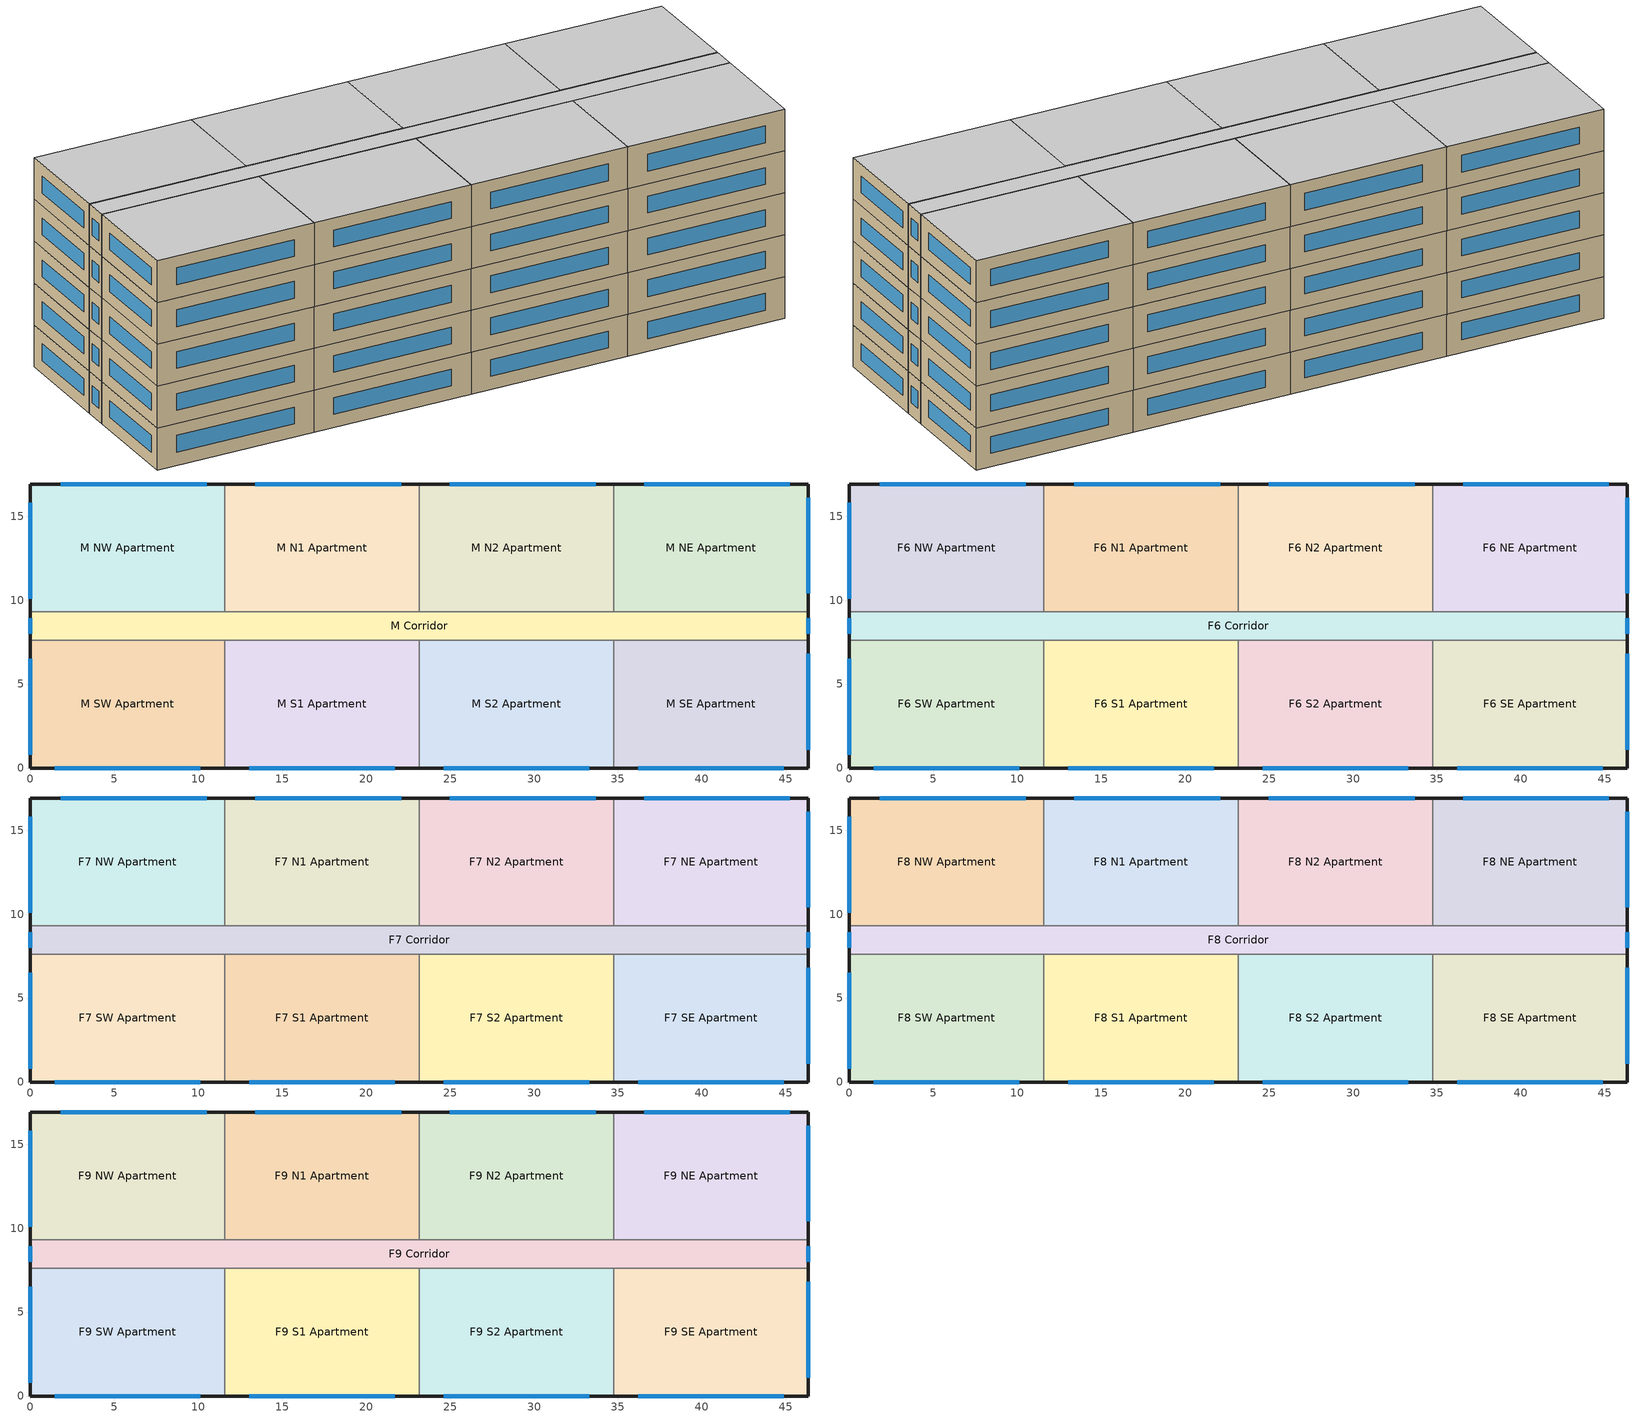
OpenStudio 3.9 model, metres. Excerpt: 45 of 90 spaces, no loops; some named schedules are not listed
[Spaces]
M S1 Apartment
 floor to F4 S1 Apartment: 23.16,7.62 23.16,0 11.58,0 11.58,7.62 z12.19
 wall outside: 11.58,0 23.16,0 z12.19:15.24
 wall to M Corridor: 23.16,7.62 11.58,7.62 z12.19:15.24
 wall to M S2 Apartment: 23.16,0 23.16,7.62 z12.19:15.24
 wall to M SW Apartment: 11.58,7.62 11.58,0 z12.19:15.24
 window: 13.03,0 21.72,0 z13.15:14.36
M Corridor
 floor to F4 Corridor: 46.33,9.3 46.33,7.62 0,7.62 0,9.3 z12.19
 wall outside: 46.33,7.62 46.33,9.3 / 0,9.3 0,7.62 z12.19:15.24
 wall to M SE Apartment: 34.75,7.62 46.33,7.62 z12.19:15.24
 wall to M NW Apartment: 11.58,9.3 0,9.3 z12.19:15.24
 wall to M SW Apartment: 0,7.62 11.58,7.62 z12.19:15.24
 wall to M N2 Apartment: 34.75,9.3 23.16,9.3 z12.19:15.24
 wall to M N1 Apartment: 23.16,9.3 11.58,9.3 z12.19:15.24
 wall to M NE Apartment: 46.33,9.3 34.75,9.3 z12.19:15.24
 wall to M S2 Apartment: 23.16,7.62 34.75,7.62 z12.19:15.24
 window: 46.33,8 46.33,8.91 / 0,8.91 0,8 z13.15:14.36
M NW Apartment
 floor to F4 NW Apartment: 11.58,16.92 11.58,9.3 0,9.3 0,16.92 z12.19
 wall outside: 11.58,16.92 0,16.92 0,9.3 z12.19:15.24
 wall to M N1 Apartment: 11.58,9.3 11.58,16.92 z12.19:15.24
 window: 0,15.8 0,10.08 / 10.5,16.92 1.81,16.92 z13.15:14.36
M N2 Apartment
 floor to F4 N2 Apartment: 34.75,16.92 34.75,9.3 23.16,9.3 23.16,16.92 z12.19
 wall outside: 34.75,16.92 23.16,16.92 z12.19:15.24
 wall to M NE Apartment: 34.75,9.3 34.75,16.92 z12.19:15.24
 wall to M N1 Apartment: 23.16,16.92 23.16,9.3 z12.19:15.24
 window: 33.66,16.92 24.98,16.92 z13.15:14.36
M SW Apartment
 floor to F4 SW Apartment: 11.58,7.62 11.58,0 0,0 0,7.62 z12.19
 wall outside: 0,7.62 0,0 11.58,0 z12.19:15.24
 window: 1.45,0 10.13,0 / 0,6.5 0,0.79 z13.15:14.36
M SE Apartment
 floor to F4 SE Apartment: 46.33,7.62 46.33,0 34.75,0 34.75,7.62 z12.19
 wall outside: 34.75,0 46.33,0 46.33,7.62 z12.19:15.24
 wall to M S2 Apartment: 34.75,7.62 34.75,0 z12.19:15.24
 window: 36.19,0 44.88,0 / 46.33,1.1 46.33,6.81 z13.15:14.36
M N1 Apartment
 floor to F4 N1 Apartment: 23.16,16.92 23.16,9.3 11.58,9.3 11.58,16.92 z12.19
 wall outside: 23.16,16.92 11.58,16.92 z12.19:15.24
 window: 22.08,16.92 13.4,16.92 z13.15:14.36
M NE Apartment
 floor to F4 NE Apartment: 46.33,16.92 46.33,9.3 34.75,9.3 34.75,16.92 z12.19
 wall outside: 46.33,9.3 46.33,16.92 34.75,16.92 z12.19:15.24
 window: 45.25,16.92 36.56,16.92 / 46.33,10.4 46.33,16.11 z13.15:14.36
M S2 Apartment
 floor to F4 S2 Apartment: 34.75,7.62 34.75,0 23.16,0 23.16,7.62 z12.19
 wall outside: 23.16,0 34.75,0 z12.19:15.24
 window: 24.61,0 33.3,0 z13.15:14.36
F6 S2 Apartment
 floor to M S2 Apartment: 34.75,7.62 34.75,0 23.16,0 23.16,7.62 z15.24
 wall outside: 23.16,0 34.75,0 z15.24:18.29
 wall to F6 Corridor: 34.75,7.62 23.16,7.62 z15.24:18.29
 wall to F6 S1 Apartment: 23.16,7.62 23.16,0 z15.24:18.29
 wall to F6 SE Apartment: 34.75,0 34.75,7.62 z15.24:18.29
 window: 24.61,0 33.3,0 z16.19:17.41
F6 NE Apartment
 floor to M NE Apartment: 46.33,16.92 46.33,9.3 34.75,9.3 34.75,16.92 z15.24
 wall outside: 46.33,9.3 46.33,16.92 34.75,16.92 z15.24:18.29
 wall to F6 N2 Apartment: 34.75,16.92 34.75,9.3 z15.24:18.29
 wall to F6 Corridor: 34.75,9.3 46.33,9.3 z15.24:18.29
 window: 46.33,10.4 46.33,16.11 / 45.25,16.92 36.56,16.92 z16.19:17.41
F6 S1 Apartment
 floor to M S1 Apartment: 23.16,7.62 23.16,0 11.58,0 11.58,7.62 z15.24
 wall outside: 11.58,0 23.16,0 z15.24:18.29
 wall to F6 SW Apartment: 11.58,7.62 11.58,0 z15.24:18.29
 wall to F6 Corridor: 23.16,7.62 11.58,7.62 z15.24:18.29
 window: 13.03,0 21.72,0 z16.19:17.41
F6 Corridor
 floor to M Corridor: 46.33,9.3 46.33,7.62 0,7.62 0,9.3 z15.24
 wall outside: 46.33,7.62 46.33,9.3 / 0,9.3 0,7.62 z15.24:18.29
 wall to F6 N1 Apartment: 23.16,9.3 11.58,9.3 z15.24:18.29
 wall to F6 SE Apartment: 34.75,7.62 46.33,7.62 z15.24:18.29
 wall to F6 SW Apartment: 0,7.62 11.58,7.62 z15.24:18.29
 wall to F6 N2 Apartment: 34.75,9.3 23.16,9.3 z15.24:18.29
 wall to F6 NW Apartment: 11.58,9.3 0,9.3 z15.24:18.29
 window: 46.33,8 46.33,8.91 / 0,8.91 0,8 z16.19:17.41
F6 SE Apartment
 floor to M SE Apartment: 46.33,7.62 46.33,0 34.75,0 34.75,7.62 z15.24
 wall outside: 34.75,0 46.33,0 46.33,7.62 z15.24:18.29
 window: 46.33,1.1 46.33,6.81 / 36.19,0 44.88,0 z16.19:17.41
F6 N1 Apartment
 floor to M N1 Apartment: 23.16,16.92 23.16,9.3 11.58,9.3 11.58,16.92 z15.24
 wall outside: 23.16,16.92 11.58,16.92 z15.24:18.29
 wall to F6 N2 Apartment: 23.16,9.3 23.16,16.92 z15.24:18.29
 wall to F6 NW Apartment: 11.58,16.92 11.58,9.3 z15.24:18.29
 window: 22.08,16.92 13.4,16.92 z16.19:17.41
F6 NW Apartment
 floor to M NW Apartment: 11.58,16.92 11.58,9.3 0,9.3 0,16.92 z15.24
 wall outside: 11.58,16.92 0,16.92 0,9.3 z15.24:18.29
 window: 0,15.8 0,10.08 / 10.5,16.92 1.81,16.92 z16.19:17.41
F6 N2 Apartment
 floor to M N2 Apartment: 34.75,16.92 34.75,9.3 23.16,9.3 23.16,16.92 z15.24
 wall outside: 34.75,16.92 23.16,16.92 z15.24:18.29
 window: 33.66,16.92 24.98,16.92 z16.19:17.41
F6 SW Apartment
 floor to M SW Apartment: 11.58,7.62 11.58,0 0,0 0,7.62 z15.24
 wall outside: 0,7.62 0,0 11.58,0 z15.24:18.29
 window: 1.45,0 10.13,0 / 0,6.5 0,0.79 z16.19:17.41
F7 SE Apartment
 floor to F6 SE Apartment: 46.33,7.62 46.33,0 34.75,0 34.75,7.62 z18.29
 wall outside: 34.75,0 46.33,0 46.33,7.62 z18.29:21.33
 wall to F7 S2 Apartment: 34.75,7.62 34.75,0 z18.29:21.33
 wall to F7 Corridor: 46.33,7.62 34.75,7.62 z18.29:21.33
 window: 46.33,1.1 46.33,6.81 / 36.19,0 44.88,0 z19.24:20.46
F7 N2 Apartment
 floor to F6 N2 Apartment: 34.75,16.92 34.75,9.3 23.16,9.3 23.16,16.92 z18.29
 wall outside: 34.75,16.92 23.16,16.92 z18.29:21.33
 wall to F7 Corridor: 23.16,9.3 34.75,9.3 z18.29:21.33
 wall to F7 NE Apartment: 34.75,9.3 34.75,16.92 z18.29:21.33
 wall to F7 N1 Apartment: 23.16,16.92 23.16,9.3 z18.29:21.33
 window: 33.66,16.92 24.98,16.92 z19.24:20.46
F7 NE Apartment
 floor to F6 NE Apartment: 46.33,16.92 46.33,9.3 34.75,9.3 34.75,16.92 z18.29
 wall outside: 46.33,9.3 46.33,16.92 34.75,16.92 z18.29:21.33
 wall to F7 Corridor: 34.75,9.3 46.33,9.3 z18.29:21.33
 window: 45.25,16.92 36.56,16.92 / 46.33,10.4 46.33,16.11 z19.24:20.46
F7 S2 Apartment
 floor to F6 S2 Apartment: 34.75,7.62 34.75,0 23.16,0 23.16,7.62 z18.29
 wall outside: 23.16,0 34.75,0 z18.29:21.33
 wall to F7 Corridor: 34.75,7.62 23.16,7.62 z18.29:21.33
 wall to F7 S1 Apartment: 23.16,7.62 23.16,0 z18.29:21.33
 window: 24.61,0 33.3,0 z19.24:20.46
F7 NW Apartment
 floor to F6 NW Apartment: 11.58,16.92 11.58,9.3 0,9.3 0,16.92 z18.29
 wall outside: 11.58,16.92 0,16.92 0,9.3 z18.29:21.33
 wall to F7 Corridor: 0,9.3 11.58,9.3 z18.29:21.33
 wall to F7 N1 Apartment: 11.58,9.3 11.58,16.92 z18.29:21.33
 window: 0,15.8 0,10.08 / 10.5,16.92 1.81,16.92 z19.24:20.46
F7 N1 Apartment
 floor to F6 N1 Apartment: 23.16,16.92 23.16,9.3 11.58,9.3 11.58,16.92 z18.29
 wall outside: 23.16,16.92 11.58,16.92 z18.29:21.33
 wall to F7 Corridor: 11.58,9.3 23.16,9.3 z18.29:21.33
 window: 22.08,16.92 13.4,16.92 z19.24:20.46
F7 S1 Apartment
 floor to F6 S1 Apartment: 23.16,7.62 23.16,0 11.58,0 11.58,7.62 z18.29
 wall outside: 11.58,0 23.16,0 z18.29:21.33
 wall to F7 Corridor: 23.16,7.62 11.58,7.62 z18.29:21.33
 wall to F7 SW Apartment: 11.58,7.62 11.58,0 z18.29:21.33
 window: 13.03,0 21.72,0 z19.24:20.46
F7 Corridor
 floor to F6 Corridor: 46.33,9.3 46.33,7.62 0,7.62 0,9.3 z18.29
 wall outside: 0,9.3 0,7.62 / 46.33,7.62 46.33,9.3 z18.29:21.33
 wall to F7 SW Apartment: 0,7.62 11.58,7.62 z18.29:21.33
 window: 0,8.91 0,8 / 46.33,8 46.33,8.91 z19.24:20.46
F7 SW Apartment
 floor to F6 SW Apartment: 11.58,7.62 11.58,0 0,0 0,7.62 z18.29
 wall outside: 0,7.62 0,0 11.58,0 z18.29:21.33
 window: 1.45,0 10.13,0 / 0,6.5 0,0.79 z19.24:20.46
F8 SW Apartment
 floor to F7 SW Apartment: 11.58,7.62 11.58,0 0,0 0,7.62 z21.33
 wall outside: 0,7.62 0,0 11.58,0 z21.33:24.38
 wall to F8 Corridor: 11.58,7.62 0,7.62 z21.33:24.38
 wall to F8 S1 Apartment: 11.58,0 11.58,7.62 z21.33:24.38
 window: 1.45,0 10.13,0 / 0,6.5 0,0.79 z22.29:23.51
F8 N1 Apartment
 floor to F7 N1 Apartment: 23.16,16.92 23.16,9.3 11.58,9.3 11.58,16.92 z21.33
 wall outside: 23.16,16.92 11.58,16.92 z21.33:24.38
 wall to F8 NW Apartment: 11.58,16.92 11.58,9.3 z21.33:24.38
 wall to F8 Corridor: 11.58,9.3 23.16,9.3 z21.33:24.38
 wall to F8 N2 Apartment: 23.16,9.3 23.16,16.92 z21.33:24.38
 window: 22.08,16.92 13.4,16.92 z22.29:23.51
F8 N2 Apartment
 floor to F7 N2 Apartment: 34.75,16.92 34.75,9.3 23.16,9.3 23.16,16.92 z21.33
 wall outside: 34.75,16.92 23.16,16.92 z21.33:24.38
 wall to F8 Corridor: 23.16,9.3 34.75,9.3 z21.33:24.38
 wall to F8 NE Apartment: 34.75,9.3 34.75,16.92 z21.33:24.38
 window: 33.66,16.92 24.98,16.92 z22.29:23.51
F8 Corridor
 floor to F7 Corridor: 46.33,9.3 46.33,7.62 0,7.62 0,9.3 z21.33
 wall outside: 46.33,7.62 46.33,9.3 / 0,9.3 0,7.62 z21.33:24.38
 wall to F8 S1 Apartment: 11.58,7.62 23.16,7.62 z21.33:24.38
 wall to F8 SE Apartment: 34.75,7.62 46.33,7.62 z21.33:24.38
 wall to F8 NE Apartment: 46.33,9.3 34.75,9.3 z21.33:24.38
 wall to F8 NW Apartment: 11.58,9.3 0,9.3 z21.33:24.38
 wall to F8 S2 Apartment: 23.16,7.62 34.75,7.62 z21.33:24.38
 window: 46.33,8 46.33,8.91 / 0,8.91 0,8 z22.29:23.51
F8 S1 Apartment
 floor to F7 S1 Apartment: 23.16,7.62 23.16,0 11.58,0 11.58,7.62 z21.33
 wall outside: 11.58,0 23.16,0 z21.33:24.38
 wall to F8 S2 Apartment: 23.16,0 23.16,7.62 z21.33:24.38
 window: 13.03,0 21.72,0 z22.29:23.51
F8 S2 Apartment
 floor to F7 S2 Apartment: 34.75,7.62 34.75,0 23.16,0 23.16,7.62 z21.33
 wall outside: 23.16,0 34.75,0 z21.33:24.38
 wall to F8 SE Apartment: 34.75,0 34.75,7.62 z21.33:24.38
 window: 24.61,0 33.3,0 z22.29:23.51
F8 SE Apartment
 floor to F7 SE Apartment: 46.33,7.62 46.33,0 34.75,0 34.75,7.62 z21.33
 wall outside: 34.75,0 46.33,0 46.33,7.62 z21.33:24.38
 window: 46.33,1.1 46.33,6.81 / 36.19,0 44.88,0 z22.29:23.51
F8 NW Apartment
 floor to F7 NW Apartment: 11.58,16.92 11.58,9.3 0,9.3 0,16.92 z21.33
 wall outside: 11.58,16.92 0,16.92 0,9.3 z21.33:24.38
 window: 0,15.8 0,10.08 / 10.5,16.92 1.81,16.92 z22.29:23.51
F8 NE Apartment
 floor to F7 NE Apartment: 46.33,16.92 46.33,9.3 34.75,9.3 34.75,16.92 z21.33
 wall outside: 46.33,9.3 46.33,16.92 34.75,16.92 z21.33:24.38
 window: 45.25,16.92 36.56,16.92 / 46.33,10.4 46.33,16.11 z22.29:23.51
F9 SE Apartment
 floor to F8 SE Apartment: 46.33,7.62 46.33,0 34.75,0 34.75,7.62 z24.38
 wall outside: 34.75,0 46.33,0 46.33,7.62 z24.38:27.43
 wall to F9 S2 Apartment: 34.75,7.62 34.75,0 z24.38:27.43
 wall to F9 Corridor: 46.33,7.62 34.75,7.62 z24.38:27.43
 window: 36.19,0 44.88,0 / 46.33,1.1 46.33,6.81 z25.34:26.56
 ceiling to T SE Apartment: 46.33,0 46.33,7.62 34.75,7.62 34.75,0 z27.43
F9 N2 Apartment
 floor to F8 N2 Apartment: 34.75,16.92 34.75,9.3 23.16,9.3 23.16,16.92 z24.38
 wall outside: 34.75,16.92 23.16,16.92 z24.38:27.43
 wall to F9 NE Apartment: 34.75,9.3 34.75,16.92 z24.38:27.43
 wall to F9 Corridor: 23.16,9.3 34.75,9.3 z24.38:27.43
 wall to F9 N1 Apartment: 23.16,16.92 23.16,9.3 z24.38:27.43
 window: 33.66,16.92 24.98,16.92 z25.34:26.56
 ceiling to T N2 Apartment: 34.75,9.3 34.75,16.92 23.16,16.92 23.16,9.3 z27.43
F9 SW Apartment
 floor to F8 SW Apartment: 11.58,7.62 11.58,0 0,0 0,7.62 z24.38
 wall outside: 0,7.62 0,0 11.58,0 z24.38:27.43
 wall to F9 Corridor: 11.58,7.62 0,7.62 z24.38:27.43
 wall to F9 S1 Apartment: 11.58,0 11.58,7.62 z24.38:27.43
 window: 1.45,0 10.13,0 / 0,6.5 0,0.79 z25.34:26.56
 ceiling to T SW Apartment: 11.58,0 11.58,7.62 0,7.62 0,0 z27.43
F9 Corridor
 floor to F8 Corridor: 46.33,9.3 46.33,7.62 0,7.62 0,9.3 z24.38
 wall outside: 0,9.3 0,7.62 / 46.33,7.62 46.33,9.3 z24.38:27.43
 wall to F9 NE Apartment: 46.33,9.3 34.75,9.3 z24.38:27.43
 wall to F9 NW Apartment: 11.58,9.3 0,9.3 z24.38:27.43
 wall to F9 S1 Apartment: 11.58,7.62 23.16,7.62 z24.38:27.43
 wall to F9 N1 Apartment: 23.16,9.3 11.58,9.3 z24.38:27.43
 wall to F9 S2 Apartment: 23.16,7.62 34.75,7.62 z24.38:27.43
 window: 0,8.91 0,8 / 46.33,8 46.33,8.91 z25.34:26.56
 ceiling to T Corridor: 46.33,7.62 46.33,9.3 0,9.3 0,7.62 z27.43
F9 NE Apartment
 floor to F8 NE Apartment: 46.33,16.92 46.33,9.3 34.75,9.3 34.75,16.92 z24.38
 wall outside: 46.33,9.3 46.33,16.92 34.75,16.92 z24.38:27.43
 window: 46.33,10.4 46.33,16.11 / 45.25,16.92 36.56,16.92 z25.34:26.56
 ceiling to T NE Apartment: 46.33,9.3 46.33,16.92 34.75,16.92 34.75,9.3 z27.43
F9 S1 Apartment
 floor to F8 S1 Apartment: 23.16,7.62 23.16,0 11.58,0 11.58,7.62 z24.38
 wall outside: 11.58,0 23.16,0 z24.38:27.43
 wall to F9 S2 Apartment: 23.16,0 23.16,7.62 z24.38:27.43
 window: 13.03,0 21.72,0 z25.34:26.56
 ceiling to T S1 Apartment: 23.16,0 23.16,7.62 11.58,7.62 11.58,0 z27.43
F9 S2 Apartment
 floor to F8 S2 Apartment: 34.75,7.62 34.75,0 23.16,0 23.16,7.62 z24.38
 wall outside: 23.16,0 34.75,0 z24.38:27.43
 window: 24.61,0 33.3,0 z25.34:26.56
 ceiling to T S2 Apartment: 34.75,0 34.75,7.62 23.16,7.62 23.16,0 z27.43
F9 NW Apartment
 floor to F8 NW Apartment: 11.58,16.92 11.58,9.3 0,9.3 0,16.92 z24.38
 wall outside: 11.58,16.92 0,16.92 0,9.3 z24.38:27.43
 wall to F9 N1 Apartment: 11.58,9.3 11.58,16.92 z24.38:27.43
 window: 0,15.8 0,10.08 / 10.5,16.92 1.81,16.92 z25.34:26.56
 ceiling to T NW Apartment: 11.58,9.3 11.58,16.92 0,16.92 0,9.3 z27.43
F9 N1 Apartment
 floor to F8 N1 Apartment: 23.16,16.92 23.16,9.3 11.58,9.3 11.58,16.92 z24.38
 wall outside: 23.16,16.92 11.58,16.92 z24.38:27.43
 window: 22.08,16.92 13.4,16.92 z25.34:26.56
 ceiling to T N1 Apartment: 23.16,9.3 23.16,16.92 11.58,16.92 11.58,9.3 z27.43
[Site]
New York-John F Kennedy Intl AP_NY_USA: Latitude {deg}=40.65; Longitude {deg}=-73.8; Time Zone {hr}=-5; Elevation {m}=5; Terrain=City
[Building]
-HighriseApartment-ASHRAE 169-2013-4A created: 2025-05-22 17:01:10 +0000: North Axis {deg}=0; Default Construction Set=90.1-2016 - HighApt - ASHRAE 169-2013-4A; Standards Number of Stories=10; Standards Number of Above Ground Stories=10; Standards Building Type=HighriseApartment
[SizingPeriod:DesignDay] Barometric Pressure {Pa}=101241; Rain Indicator=No; Snow Indicator=No; Day of Month=21; Daylight Saving Time Indicator=No; Humidity Condition Type=Wetbulb; Dry-Bulb Temperature Range Modifier Type=DefaultMultipliers
Name | Maximum Dry-Bulb Temperature {C} | Daily Dry-Bulb Temperature Range {deltaC} | Wind Speed {m/s} | Wind Direction {deg} | Month | Day Type | Wetbulb or DewPoint at Maximum Dry-Bulb {C} | Solar Model Indicator | ASHRAE Clear Sky Optical Depth for Beam Irradiance | ASHRAE Clear Sky Optical Depth for Diffuse Irradiance | Sky Clearness
New.York-John.F.Kennedy.Intl.AP_NY_USA Ann Clg .4% Condns DB=>MWB | 32.1 | 7.4 | 5.6 | 230 | 7 | SummerDesignDay | 23.1 | ASHRAETau | 0.541 | 1.8
New.York-John.F.Kennedy.Intl.AP_NY_USA Ann Clg .4% Condns WB=>MDB | 29.1 | 7.4 | 5.6 | 230 | 7 | SummerDesignDay | 25 | ASHRAETau | 0.541 | 1.8
New.York-John.F.Kennedy.Intl.AP_NY_USA Ann Htg 99.6% Condns DB | -10.7 | 0 | 7.5 | 320 | 1 | WinterDesignDay | -10.7 | ASHRAEClearSky |  |  | 0
[ClimateZones]
Climate Zone Institution Name 1=ASHRAE; Climate Zone Document Name 1=ANSI/ASHRAE Standard 169; Climate Zone Document Year 1=2006; Climate Zone Value 1=4A
[Site:WaterMainsTemperature]
Calculation Method=Correlation; Annual Average Outdoor Air Temperature {C}=12.4667; Maximum Difference In Monthly Average Outdoor Air Temperatures {deltaC}=25.2
[Site:GroundTemperature:Shallow]
6, 2.1, 1.1, 2, 7.2, 13.1, 18.7, 22.7, 23.9, 22, 17.5, 11.7
[Site:GroundTemperature:Deep]
11.8, 9, 7.2, 6.7, 7.7, 10.1, 13, 15.9, 17.8, 18.2, 17.1, 14.8
[Site:GroundTemperature:FCfactorMethod]
January Ground Temperature {C}=14; February Ground Temperature {C}=7.3; March Ground Temperature {C}=3.3; April Ground Temperature {C}=1.2; May Ground Temperature {C}=-0.2; June Ground Temperature {C}=5.6; July Ground Temperature {C}=10.9; August Ground Temperature {C}=16.1; September Ground Temperature {C}=21.7; October Ground Temperature {C}=25; November Ground Temperature {C}=24.8; December Ground Temperature {C}=19.9
[Material:NoMass] Thermal Absorptance=0.9; Solar Absorptance=0.7
Name | Roughness | Thermal Resistance {m2-K/W} | Visible Absorptance
CP02 CARPET PAD | VeryRough | 0.21648 | 0.8
Typical Insulation R-17.04 | Smooth | 3.00072 | 0.7
Typical Carpet Pad | Smooth | 0.21648 | 0.8
Typical Insulation R-13.45 | Smooth | 2.368 | 0.7
Typical Insulation R-30.13 | Smooth | 5.30668 | 0.7
Typical Insulation R-1.85 | Smooth | 0.326262 | 0.7
Typical Insulation R-2.38 | Smooth | 0.418404 | 0.7
[Material]
Name | Roughness | Thickness {m} | Conductivity {W/m-K} | Density {kg/m3} | Specific Heat {J/kg-K} | Thermal Absorptance | Solar Absorptance | Visible Absorptance
100mm Normalweight concrete floor | MediumSmooth | 0.1016 | 2.31 | 2322 | 832
G01 13mm gypsum board | Smooth | 0.0127 | 0.16 | 800 | 1090 | 0.9 | 0.7 | 0.5
4 in. Normalweight Concrete Floor | MediumRough | 0.1016 | 2.31 | 2322 | 832 | 0.9 | 0.7 | 0.7
25mm Stucco | Smooth | 0.0254 | 0.72 | 1856 | 840 | 0.9 | 0.7 | 0.7
5/8 in. Gypsum Board | MediumSmooth | 0.0159 | 0.16 | 800 | 1090 | 0.9 | 0.7 | 0.7
Roof Membrane | VeryRough | 0.0095 | 0.16 | 1121.29 | 1460 | 0.9 | 0.7 | 0.7
Metal Roof Surface; F08 Metal surface | Smooth | 0.0008 | 45.28 | 7824 | 500 | 0.9 | 0.7 | 0.7
6 in. Normalweight Concrete Floor | MediumRough | 0.1524 | 2.31 | 2322 | 832 | 0.9 | 0.7 | 0.7
8 in. Concrete Block Basement Wall | MediumRough | 0.2032 | 1.326 | 1842 | 912 | 0.9 | 0.7 | 0.7
G05 25mm wood | MediumSmooth | 0.0254 | 0.15 | 608 | 1630 | 0.9 | 0.5 | 0.5
Std Wood 6inch | MediumSmooth | 0.15 | 0.12 | 540 | 1210 | 0.9 | 0.7 | 0.7
[DefaultConstructionSet]
90.1-2016 - HighApt - ASHRAE 169-2013-4A: Default Exterior Surface Constructions=Default Surface Constructions 1; Default Interior Surface Constructions=Default Surface Constructions 2; Default Ground Contact Surface Constructions=Default Surface Constructions 3; Default Exterior SubSurface Constructions=Default Sub Surface Constructions 1; Default Interior SubSurface Constructions=Default Sub Surface Constructions 2; Interior Partition Construction=Typical Interior Partition
[DefaultSurfaceConstructions]
Name | Floor Construction | Wall Construction | Roof Ceiling Construction
Default Surface Constructions 1 | Typical Insulated Exterior Mass Floor R-19.61 | Typical Insulated Steel Framed Exterior Wall R-15.63 | Typical IEAD Roof R-31.25
Default Surface Constructions 2 | Typical Interior Floor | Typical Interior Wall | Typical Interior Ceiling
Default Surface Constructions 3 | Typical Insulated Carpeted 6in Slab Floor | Typical Insulated Basement Mass Wall
[Construction]
Typical Insulated Exterior Mass Floor R-19.61: Typical Insulation R-17.04, 4 in. Normalweight Concrete Floor, Typical Carpet Pad
Typical Insulated Steel Framed Exterior Wall R-15.63: 25mm Stucco, 5/8 in. Gypsum Board, Typical Insulation R-13.45, 5/8 in. Gypsum Board
Typical IEAD Roof R-31.25: Roof Membrane, Typical Insulation R-30.13, Metal Roof Surface
Typical Interior Floor: 100mm Normalweight concrete floor, CP02 CARPET PAD
Typical Interior Wall: G01 13mm gypsum board, G01 13mm gypsum board
Typical Interior Ceiling: CP02 CARPET PAD, 100mm Normalweight concrete floor
Typical Insulated Carpeted 6in Slab Floor: 6 in. Normalweight Concrete Floor, Typical Carpet Pad
Typical Insulated Basement Mass Wall: 8 in. Concrete Block Basement Wall
U 0.38 SHGC 0.36 Simple Glazing: U 0.38 SHGC 0.36 Simple Glazing
U 0.46 SHGC 0.36 Simple Glazing: U 0.46 SHGC 0.36 Simple Glazing
Typical Insulated Metal Door R-2.7: F08 Metal surface, Typical Insulation R-1.85
U 0.68 SHGC 0.36 Simple Glazing: U 0.68 SHGC 0.36 Simple Glazing
Typical Overhead Door R-3.23: Typical Insulation R-2.38
U 0.5 SHGC 0.4 Simple Glazing: U 0.5 SHGC 0.4 Simple Glazing
Typical Interior Window: Clear 3mm
Typical Interior Door; Typical Interior Partition: G05 25mm wood
InteriorFurnishings: Std Wood 6inch
[DefaultSubSurfaceConstructions]
Name | Fixed Window Construction | Operable Window Construction | Door Construction | Glass Door Construction | Overhead Door Construction | Skylight Construction | Tubular Daylight Dome Construction | Tubular Daylight Diffuser Construction
Default Sub Surface Constructions 1 | U 0.38 SHGC 0.36 Simple Glazing | U 0.46 SHGC 0.36 Simple Glazing | Typical Insulated Metal Door R-2.7 | U 0.68 SHGC 0.36 Simple Glazing | Typical Overhead Door R-3.23 | U 0.5 SHGC 0.4 Simple Glazing | Typical Interior Window | Typical Interior Window
Default Sub Surface Constructions 2 | Typical Interior Window | Typical Interior Window | Typical Interior Door
[WindowMaterial:SimpleGlazingSystem] Visible Transmittance=0.81
Name | U-Factor {W/m2-K} | Solar Heat Gain Coefficient
U 0.38 SHGC 0.36 Simple Glazing | 2.15774 | 0.36
U 0.46 SHGC 0.36 Simple Glazing | 2.612 | 0.36
U 0.68 SHGC 0.36 Simple Glazing | 3.86122 | 0.36
U 0.5 SHGC 0.4 Simple Glazing | 2.83913 | 0.4
[WindowMaterial:Glazing]
Clear 3mm: Optical Data Type=SpectralAverage; Thickness {m}=0.003; Solar Transmittance at Normal Incidence=0.837; Front Side Solar Reflectance at Normal Incidence=0.075; Back Side Solar Reflectance at Normal Incidence=0.075; Visible Transmittance at Normal Incidence=0.898; Front Side Visible Reflectance at Normal Incidence=0.081; Back Side Visible Reflectance at Normal Incidence=0.081; Infrared Transmittance at Normal Incidence=0; Front Side Infrared Hemispherical Emissivity=0.84; Back Side Infrared Hemispherical Emissivity=0.84; Conductivity {W/m-K}=0.9; Dirt Correction Factor for Solar and Visible Transmittance=1; Solar Diffusing=No
[Space] Part of Total Floor Area=Yes
Name | Space Type | Building Story | Thermal Zone
F8 SE Apartment | HighriseApartment Apartment | Building Story 8 | F8 SE Apartment ZN
F8 SW Apartment | HighriseApartment Apartment | Building Story 8 | F8 SW Apartment ZN
F6 NE Apartment | HighriseApartment Apartment | Building Story 6 | F6 NE Apartment ZN
F9 SE Apartment | HighriseApartment Apartment | Building Story 9 | F9 SE Apartment ZN
F6 S1 Apartment | HighriseApartment Apartment | Building Story 6 | F6 S1 Apartment ZN
F7 S1 Apartment | HighriseApartment Apartment | Building Story 7 | F7 S1 Apartment ZN
F7 SE Apartment | HighriseApartment Apartment | Building Story 7 | F7 SE Apartment ZN
F6 SE Apartment | HighriseApartment Apartment | Building Story 6 | F6 SE Apartment ZN
F7 NW Apartment | HighriseApartment Apartment | Building Story 7 | F7 NW Apartment ZN
F7 N2 Apartment | HighriseApartment Apartment | Building Story 7 | F7 N2 Apartment ZN
M NE Apartment | HighriseApartment Apartment | Building Story 5 | M NE Apartment ZN
F7 SW Apartment | HighriseApartment Apartment | Building Story 7 | F7 SW Apartment ZN
F8 N1 Apartment | HighriseApartment Apartment | Building Story 8 | F8 N1 Apartment ZN
F7 NE Apartment | HighriseApartment Apartment | Building Story 7 | F7 NE Apartment ZN
F8 N2 Apartment | HighriseApartment Apartment | Building Story 8 | F8 N2 Apartment ZN
F9 S1 Apartment | HighriseApartment Apartment | Building Story 9 | F9 S1 Apartment ZN
M S1 Apartment | HighriseApartment Apartment | Building Story 5 | M S1 Apartment ZN
M Corridor | HighriseApartment Corridor | Building Story 5 | M Corridor ZN
F6 S2 Apartment | HighriseApartment Apartment | Building Story 6 | F6 S2 Apartment ZN
F9 NW Apartment | HighriseApartment Apartment | Building Story 9 | F9 NW Apartment ZN
M SW Apartment | HighriseApartment Apartment | Building Story 5 | M SW Apartment ZN
F6 Corridor | HighriseApartment Corridor | Building Story 6 | F6 Corridor ZN
F7 S2 Apartment | HighriseApartment Apartment | Building Story 7 | F7 S2 Apartment ZN
M NW Apartment | HighriseApartment Apartment | Building Story 5 | M NW Apartment ZN
M N2 Apartment | HighriseApartment Apartment | Building Story 5 | M N2 Apartment ZN
F9 NE Apartment | HighriseApartment Apartment | Building Story 9 | F9 NE Apartment ZN
F8 NE Apartment | HighriseApartment Apartment | Building Story 8 | F8 NE Apartment ZN
F9 N2 Apartment | HighriseApartment Apartment | Building Story 9 | F9 N2 Apartment ZN
F9 S2 Apartment | HighriseApartment Apartment | Building Story 9 | F9 S2 Apartment ZN
F8 Corridor | HighriseApartment Corridor | Building Story 8 | F8 Corridor ZN
F8 S1 Apartment | HighriseApartment Apartment | Building Story 8 | F8 S1 Apartment ZN
F7 N1 Apartment | HighriseApartment Apartment | Building Story 7 | F7 N1 Apartment ZN
F8 NW Apartment | HighriseApartment Apartment | Building Story 8 | F8 NW Apartment ZN
M N1 Apartment | HighriseApartment Apartment | Building Story 5 | M N1 Apartment ZN
F9 N1 Apartment | HighriseApartment Apartment | Building Story 9 | F9 N1 Apartment ZN
F6 N1 Apartment | HighriseApartment Apartment | Building Story 6 | F6 N1 Apartment ZN
F8 S2 Apartment | HighriseApartment Apartment | Building Story 8 | F8 S2 Apartment ZN
F6 N2 Apartment | HighriseApartment Apartment | Building Story 6 | F6 N2 Apartment ZN
M SE Apartment | HighriseApartment Apartment | Building Story 5 | M SE Apartment ZN
F9 SW Apartment | HighriseApartment Apartment | Building Story 9 | F9 SW Apartment ZN
F9 Corridor | HighriseApartment Corridor | Building Story 9 | F9 Corridor ZN
F6 NW Apartment | HighriseApartment Apartment | Building Story 6 | F6 NW Apartment ZN
F7 Corridor | HighriseApartment Corridor | Building Story 7 | F7 Corridor ZN
F6 SW Apartment | HighriseApartment Apartment | Building Story 6 | F6 SW Apartment ZN
M S2 Apartment | HighriseApartment Apartment | Building Story 5 | M S2 Apartment ZN
[BuildingStory]
Name | Nominal Z Coordinate {m}
Building Story 5 | 12.1914
Building Story 6 | 15.2393
Building Story 7 | 18.2871
Building Story 8 | 21.3349
Building Story 9 | 24.3828
[SpaceType] Standards Building Type=HighriseApartment
Name | Default Schedule Set | Design Specification Outdoor Air Object | Standards Space Type
HighriseApartment Corridor | HighriseApartment Corridor Schedule Set | HighriseApartment Corridor Ventilation | Corridor
HighriseApartment Apartment | HighriseApartment Apartment Schedule Set | HighriseApartment Apartment Ventilation | Apartment
[People:Definition]
HighriseApartment Apartment People Definition: Number of People Calculation Method=People/Area; People per Space Floor Area {person/m2}=0.0283091; Fraction Radiant=0.3
[People]
HighriseApartment Apartment People: People Definition=HighriseApartment Apartment People Definition; Space or SpaceType=HighriseApartment Apartment; Work Efficiency Schedule=Work Efficiency Schedule; Clothing Insulation Schedule=Clothing Schedule; Air Velocity Schedule=Air Velocity Schedule; Multiplier=1
[Lights:Definition] Design Level Calculation Method=Watts/Area; Fraction Radiant=0.6; Fraction Visible=0.2; Return Air Fraction=0
Name | Watts per Space Floor Area {W/m2}
HighriseApartment Apartment Lights Definition | 6.45835
HighriseApartment Apartment Additional Lights Definition | 2.90626
HighriseApartment Corridor Lights Definition | 7.10418
[Lights] Fraction Replaceable=1
Name | Lights Definition | Space or SpaceType
HighriseApartment Apartment Lights | HighriseApartment Apartment Lights Definition | HighriseApartment Apartment
HighriseApartment Apartment Additional Lights | HighriseApartment Apartment Additional Lights Definition | HighriseApartment Apartment
HighriseApartment Corridor Lights | HighriseApartment Corridor Lights Definition | HighriseApartment Corridor
[ElectricEquipment:Definition]
HighriseApartment Apartment Elec Equip Definition: Design Level Calculation Method=Watts/Area; Watts per Space Floor Area {W/m2}=6.67; Fraction Latent=0; Fraction Radiant=0.5; Fraction Lost=0
[ElectricEquipment]
HighriseApartment Apartment Elec Equip: Electric Equipment Definition=HighriseApartment Apartment Elec Equip Definition; Space or SpaceType=HighriseApartment Apartment
[DesignSpecification:OutdoorAir]
Name | Outdoor Air Method | Outdoor Air Flow Air Changes per Hour {1/hr} | Outdoor Air Flow per Person {m3/s-person} | Outdoor Air Flow per Floor Area {m3/s-m2}
HighriseApartment Apartment Ventilation | Sum | 0.35
HighriseApartment Corridor Ventilation |  | 0 | 0 | 0
[DefaultScheduleSet]
Name | Number of People Schedule | People Activity Level Schedule | Lighting Schedule | Electric Equipment Schedule
HighriseApartment Apartment Schedule Set | ApartmentHighRise OCC_APT_SCH | ApartmentMidRise Activity Schedule | ApartmentHighRise LTG_APT_SCH | ApartmentHighRise EQP_APT_SCH
HighriseApartment Corridor Schedule Set | ApartmentMidRise All Off |  | ApartmentHighRise LTG_COR_SCH_2013 | ApartmentMidRise BLDG_ELEVATORS
[ThermostatSetpoint:DualSetpoint]
Name | Heating Setpoint Temperature Schedule | Cooling Setpoint Temperature Schedule
HighriseApartment Corridor Thermostat 4; HighriseApartment Corridor Thermostat 5; HighriseApartment Corridor Thermostat 6; HighriseApartment Corridor Thermostat 7; HighriseApartment Corridor Thermostat 9
HighriseApartment Apartment Thermostat 25; HighriseApartment Apartment Thermostat 26; HighriseApartment Apartment Thermostat 27; HighriseApartment Apartment Thermostat 28; HighriseApartment Apartment Thermostat 29; HighriseApartment Apartment Thermostat 30; HighriseApartment Apartment Thermostat 31; HighriseApartment Apartment Thermostat 32; HighriseApartment Apartment Thermostat 33; HighriseApartment Apartment Thermostat 34; HighriseApartment Apartment Thermostat 35; HighriseApartment Apartment Thermostat 36; HighriseApartment Apartment Thermostat 37; HighriseApartment Apartment Thermostat 38; HighriseApartment Apartment Thermostat 39; HighriseApartment Apartment Thermostat 40; HighriseApartment Apartment Thermostat 41; HighriseApartment Apartment Thermostat 42; HighriseApartment Apartment Thermostat 43; HighriseApartment Apartment Thermostat 44; HighriseApartment Apartment Thermostat 45; HighriseApartment Apartment Thermostat 46; HighriseApartment Apartment Thermostat 47; HighriseApartment Apartment Thermostat 48; HighriseApartment Apartment Thermostat 49; HighriseApartment Apartment Thermostat 50; HighriseApartment Apartment Thermostat 51; HighriseApartment Apartment Thermostat 52; HighriseApartment Apartment Thermostat 53; HighriseApartment Apartment Thermostat 54; HighriseApartment Apartment Thermostat 55; HighriseApartment Apartment Thermostat 56; HighriseApartment Apartment Thermostat 64; HighriseApartment Apartment Thermostat 65; HighriseApartment Apartment Thermostat 66; HighriseApartment Apartment Thermostat 67; HighriseApartment Apartment Thermostat 68; HighriseApartment Apartment Thermostat 69; HighriseApartment Apartment Thermostat 70; HighriseApartment Apartment Thermostat 71 | ApartmentHighRise HTGSETP_APT_SCH | ApartmentHighRise CLGSETP_APT_SCH
[SpaceInfiltration:DesignFlowRate] Design Flow Rate Calculation Method=Flow/ExteriorArea; Flow per Exterior Surface Area {m3/s-m2}=0.000570329; Constant Term Coefficient=0.105806; Temperature Term Coefficient=0.014454; Velocity Term Coefficient=0; Velocity Squared Term Coefficient=0.0214411
Name | Space or SpaceType | Schedule
M S2 Apartment HVAC On Infiltration | M S2 Apartment | Infiltration HVAC On Schedule
M S2 Apartment HVAC Off Infiltration | M S2 Apartment | Infiltration HVAC Off Schedule
F6 NW Apartment HVAC On Infiltration | F6 NW Apartment | Infiltration HVAC On Schedule
F6 NW Apartment HVAC Off Infiltration | F6 NW Apartment | Infiltration HVAC Off Schedule
M SE Apartment HVAC On Infiltration | M SE Apartment | Infiltration HVAC On Schedule
M SE Apartment HVAC Off Infiltration | M SE Apartment | Infiltration HVAC Off Schedule
F8 S2 Apartment HVAC On Infiltration | F8 S2 Apartment | Infiltration HVAC On Schedule
F8 S2 Apartment HVAC Off Infiltration | F8 S2 Apartment | Infiltration HVAC Off Schedule
F9 N1 Apartment HVAC On Infiltration | F9 N1 Apartment | Infiltration HVAC On Schedule
F9 N1 Apartment HVAC Off Infiltration | F9 N1 Apartment | Infiltration HVAC Off Schedule
F8 NW Apartment HVAC On Infiltration | F8 NW Apartment | Infiltration HVAC On Schedule
F8 NW Apartment HVAC Off Infiltration | F8 NW Apartment | Infiltration HVAC Off Schedule
F8 S1 Apartment HVAC On Infiltration | F8 S1 Apartment | Infiltration HVAC On Schedule
F8 S1 Apartment HVAC Off Infiltration | F8 S1 Apartment | Infiltration HVAC Off Schedule
F8 Corridor HVAC On Infiltration | F8 Corridor | Infiltration HVAC On Schedule
F8 Corridor HVAC Off Infiltration | F8 Corridor | Infiltration HVAC Off Schedule
F6 N2 Apartment HVAC On Infiltration | F6 N2 Apartment | Infiltration HVAC On Schedule
F6 N2 Apartment HVAC Off Infiltration | F6 N2 Apartment | Infiltration HVAC Off Schedule
F9 S2 Apartment HVAC On Infiltration | F9 S2 Apartment | Infiltration HVAC On Schedule
F9 S2 Apartment HVAC Off Infiltration | F9 S2 Apartment | Infiltration HVAC Off Schedule
M Corridor HVAC On Infiltration | M Corridor | Infiltration HVAC On Schedule
M Corridor HVAC Off Infiltration | M Corridor | Infiltration HVAC Off Schedule
M S1 Apartment HVAC On Infiltration | M S1 Apartment | Infiltration HVAC On Schedule
M S1 Apartment HVAC Off Infiltration | M S1 Apartment | Infiltration HVAC Off Schedule
F9 N2 Apartment HVAC On Infiltration | F9 N2 Apartment | Infiltration HVAC On Schedule
F9 N2 Apartment HVAC Off Infiltration | F9 N2 Apartment | Infiltration HVAC Off Schedule
F9 S1 Apartment HVAC On Infiltration | F9 S1 Apartment | Infiltration HVAC On Schedule
F9 S1 Apartment HVAC Off Infiltration | F9 S1 Apartment | Infiltration HVAC Off Schedule
F7 NE Apartment HVAC On Infiltration | F7 NE Apartment | Infiltration HVAC On Schedule
F7 NE Apartment HVAC Off Infiltration | F7 NE Apartment | Infiltration HVAC Off Schedule
F7 SW Apartment HVAC On Infiltration | F7 SW Apartment | Infiltration HVAC On Schedule
F7 SW Apartment HVAC Off Infiltration | F7 SW Apartment | Infiltration HVAC Off Schedule
F7 SE Apartment HVAC On Infiltration | F7 SE Apartment | Infiltration HVAC On Schedule
F7 SE Apartment HVAC Off Infiltration | F7 SE Apartment | Infiltration HVAC Off Schedule
F7 N1 Apartment HVAC On Infiltration | F7 N1 Apartment | Infiltration HVAC On Schedule
F7 N1 Apartment HVAC Off Infiltration | F7 N1 Apartment | Infiltration HVAC Off Schedule
F9 NE Apartment HVAC On Infiltration | F9 NE Apartment | Infiltration HVAC On Schedule
F9 NE Apartment HVAC Off Infiltration | F9 NE Apartment | Infiltration HVAC Off Schedule
F6 SW Apartment HVAC On Infiltration | F6 SW Apartment | Infiltration HVAC On Schedule
F6 SW Apartment HVAC Off Infiltration | F6 SW Apartment | Infiltration HVAC Off Schedule
F6 N1 Apartment HVAC On Infiltration | F6 N1 Apartment | Infiltration HVAC On Schedule
F6 N1 Apartment HVAC Off Infiltration | F6 N1 Apartment | Infiltration HVAC Off Schedule
M NW Apartment HVAC On Infiltration | M NW Apartment | Infiltration HVAC On Schedule
M NW Apartment HVAC Off Infiltration | M NW Apartment | Infiltration HVAC Off Schedule
F9 Corridor HVAC On Infiltration | F9 Corridor | Infiltration HVAC On Schedule
F9 Corridor HVAC Off Infiltration | F9 Corridor | Infiltration HVAC Off Schedule
F8 SW Apartment HVAC On Infiltration | F8 SW Apartment | Infiltration HVAC On Schedule
F8 SW Apartment HVAC Off Infiltration | F8 SW Apartment | Infiltration HVAC Off Schedule
F6 Corridor HVAC On Infiltration | F6 Corridor | Infiltration HVAC On Schedule
F6 Corridor HVAC Off Infiltration | F6 Corridor | Infiltration HVAC Off Schedule
F6 SE Apartment HVAC On Infiltration | F6 SE Apartment | Infiltration HVAC On Schedule
F6 SE Apartment HVAC Off Infiltration | F6 SE Apartment | Infiltration HVAC Off Schedule
M N1 Apartment HVAC On Infiltration | M N1 Apartment | Infiltration HVAC On Schedule
M N1 Apartment HVAC Off Infiltration | M N1 Apartment | Infiltration HVAC Off Schedule
F6 NE Apartment HVAC On Infiltration | F6 NE Apartment | Infiltration HVAC On Schedule
F6 NE Apartment HVAC Off Infiltration | F6 NE Apartment | Infiltration HVAC Off Schedule
M NE Apartment HVAC On Infiltration | M NE Apartment | Infiltration HVAC On Schedule
M NE Apartment HVAC Off Infiltration | M NE Apartment | Infiltration HVAC Off Schedule
F6 S1 Apartment HVAC On Infiltration | F6 S1 Apartment | Infiltration HVAC On Schedule
F6 S1 Apartment HVAC Off Infiltration | F6 S1 Apartment | Infiltration HVAC Off Schedule
F8 N2 Apartment HVAC On Infiltration | F8 N2 Apartment | Infiltration HVAC On Schedule
F8 N2 Apartment HVAC Off Infiltration | F8 N2 Apartment | Infiltration HVAC Off Schedule
F9 SE Apartment HVAC On Infiltration | F9 SE Apartment | Infiltration HVAC On Schedule
F9 SE Apartment HVAC Off Infiltration | F9 SE Apartment | Infiltration HVAC Off Schedule
F8 SE Apartment HVAC On Infiltration | F8 SE Apartment | Infiltration HVAC On Schedule
F8 SE Apartment HVAC Off Infiltration | F8 SE Apartment | Infiltration HVAC Off Schedule
F6 S2 Apartment HVAC On Infiltration | F6 S2 Apartment | Infiltration HVAC On Schedule
F6 S2 Apartment HVAC Off Infiltration | F6 S2 Apartment | Infiltration HVAC Off Schedule
F7 Corridor HVAC On Infiltration | F7 Corridor | Infiltration HVAC On Schedule
F7 Corridor HVAC Off Infiltration | F7 Corridor | Infiltration HVAC Off Schedule
F7 NW Apartment HVAC On Infiltration | F7 NW Apartment | Infiltration HVAC On Schedule
F7 NW Apartment HVAC Off Infiltration | F7 NW Apartment | Infiltration HVAC Off Schedule
F9 NW Apartment HVAC On Infiltration | F9 NW Apartment | Infiltration HVAC On Schedule
F9 NW Apartment HVAC Off Infiltration | F9 NW Apartment | Infiltration HVAC Off Schedule
F7 S1 Apartment HVAC On Infiltration | F7 S1 Apartment | Infiltration HVAC On Schedule
F7 S1 Apartment HVAC Off Infiltration | F7 S1 Apartment | Infiltration HVAC Off Schedule
M SW Apartment HVAC On Infiltration | M SW Apartment | Infiltration HVAC On Schedule
M SW Apartment HVAC Off Infiltration | M SW Apartment | Infiltration HVAC Off Schedule
F9 SW Apartment HVAC On Infiltration | F9 SW Apartment | Infiltration HVAC On Schedule
F9 SW Apartment HVAC Off Infiltration | F9 SW Apartment | Infiltration HVAC Off Schedule
F8 NE Apartment HVAC On Infiltration | F8 NE Apartment | Infiltration HVAC On Schedule
F8 NE Apartment HVAC Off Infiltration | F8 NE Apartment | Infiltration HVAC Off Schedule
F7 S2 Apartment HVAC On Infiltration | F7 S2 Apartment | Infiltration HVAC On Schedule
F7 S2 Apartment HVAC Off Infiltration | F7 S2 Apartment | Infiltration HVAC Off Schedule
F8 N1 Apartment HVAC On Infiltration | F8 N1 Apartment | Infiltration HVAC On Schedule
F8 N1 Apartment HVAC Off Infiltration | F8 N1 Apartment | Infiltration HVAC Off Schedule
M N2 Apartment HVAC On Infiltration | M N2 Apartment | Infiltration HVAC On Schedule
M N2 Apartment HVAC Off Infiltration | M N2 Apartment | Infiltration HVAC Off Schedule
F7 N2 Apartment HVAC On Infiltration | F7 N2 Apartment | Infiltration HVAC On Schedule
F7 N2 Apartment HVAC Off Infiltration | F7 N2 Apartment | Infiltration HVAC Off Schedule
[ThermalZone] Use Ideal Air Loads=No
Name | Thermostat
F6 Corridor ZN | HighriseApartment Corridor Thermostat 4
F6 N1 Apartment ZN | HighriseApartment Apartment Thermostat 25
F6 N2 Apartment ZN | HighriseApartment Apartment Thermostat 26
F6 NE Apartment ZN | HighriseApartment Apartment Thermostat 27
F6 NW Apartment ZN | HighriseApartment Apartment Thermostat 28
F6 S1 Apartment ZN | HighriseApartment Apartment Thermostat 29
F6 S2 Apartment ZN | HighriseApartment Apartment Thermostat 30
F6 SE Apartment ZN | HighriseApartment Apartment Thermostat 31
F6 SW Apartment ZN | HighriseApartment Apartment Thermostat 32
F7 Corridor ZN | HighriseApartment Corridor Thermostat 5
F7 N1 Apartment ZN | HighriseApartment Apartment Thermostat 33
F7 N2 Apartment ZN | HighriseApartment Apartment Thermostat 34
F7 NE Apartment ZN | HighriseApartment Apartment Thermostat 35
F7 NW Apartment ZN | HighriseApartment Apartment Thermostat 36
F7 S1 Apartment ZN | HighriseApartment Apartment Thermostat 37
F7 S2 Apartment ZN | HighriseApartment Apartment Thermostat 38
F7 SE Apartment ZN | HighriseApartment Apartment Thermostat 39
F7 SW Apartment ZN | HighriseApartment Apartment Thermostat 40
F8 Corridor ZN | HighriseApartment Corridor Thermostat 6
F8 N1 Apartment ZN | HighriseApartment Apartment Thermostat 41
F8 N2 Apartment ZN | HighriseApartment Apartment Thermostat 42
F8 NE Apartment ZN | HighriseApartment Apartment Thermostat 43
F8 NW Apartment ZN | HighriseApartment Apartment Thermostat 44
F8 S1 Apartment ZN | HighriseApartment Apartment Thermostat 45
F8 S2 Apartment ZN | HighriseApartment Apartment Thermostat 46
F8 SE Apartment ZN | HighriseApartment Apartment Thermostat 47
F8 SW Apartment ZN | HighriseApartment Apartment Thermostat 48
F9 Corridor ZN | HighriseApartment Corridor Thermostat 7
F9 N1 Apartment ZN | HighriseApartment Apartment Thermostat 49
F9 N2 Apartment ZN | HighriseApartment Apartment Thermostat 50
F9 NE Apartment ZN | HighriseApartment Apartment Thermostat 51
F9 NW Apartment ZN | HighriseApartment Apartment Thermostat 52
F9 S1 Apartment ZN | HighriseApartment Apartment Thermostat 53
F9 S2 Apartment ZN | HighriseApartment Apartment Thermostat 54
F9 SE Apartment ZN | HighriseApartment Apartment Thermostat 55
F9 SW Apartment ZN | HighriseApartment Apartment Thermostat 56
M Corridor ZN | HighriseApartment Corridor Thermostat 9
M N1 Apartment ZN | HighriseApartment Apartment Thermostat 64
M N2 Apartment ZN | HighriseApartment Apartment Thermostat 65
M NE Apartment ZN | HighriseApartment Apartment Thermostat 66
M NW Apartment ZN | HighriseApartment Apartment Thermostat 67
M S1 Apartment ZN | HighriseApartment Apartment Thermostat 68
M S2 Apartment ZN | HighriseApartment Apartment Thermostat 69
M SE Apartment ZN | HighriseApartment Apartment Thermostat 70
M SW Apartment ZN | HighriseApartment Apartment Thermostat 71
[InternalMass:Definition]
Internal Mass Definition 1: Construction=InteriorFurnishings; Design Level Calculation Method=SurfaceArea/Area; Surface Area per Space Floor Area=2
[InternalMass] Internal Mass Definition=Internal Mass Definition 1; Multiplier=1
Name | Space or SpaceType
M S2 Apartment Mass | M S2 Apartment
F6 NW Apartment Mass | F6 NW Apartment
M SE Apartment Mass | M SE Apartment
F8 S2 Apartment Mass | F8 S2 Apartment
F9 N1 Apartment Mass | F9 N1 Apartment
F8 NW Apartment Mass | F8 NW Apartment
F8 S1 Apartment Mass | F8 S1 Apartment
F6 N2 Apartment Mass | F6 N2 Apartment
F9 S2 Apartment Mass | F9 S2 Apartment
M S1 Apartment Mass | M S1 Apartment
F9 N2 Apartment Mass | F9 N2 Apartment
F9 S1 Apartment Mass | F9 S1 Apartment
F7 NE Apartment Mass | F7 NE Apartment
F7 SW Apartment Mass | F7 SW Apartment
F7 SE Apartment Mass | F7 SE Apartment
F7 N1 Apartment Mass | F7 N1 Apartment
F9 NE Apartment Mass | F9 NE Apartment
F6 SW Apartment Mass | F6 SW Apartment
F6 N1 Apartment Mass | F6 N1 Apartment
M NW Apartment Mass | M NW Apartment
F8 SW Apartment Mass | F8 SW Apartment
F6 SE Apartment Mass | F6 SE Apartment
M N1 Apartment Mass | M N1 Apartment
F6 NE Apartment Mass | F6 NE Apartment
M NE Apartment Mass | M NE Apartment
F6 S1 Apartment Mass | F6 S1 Apartment
F8 N2 Apartment Mass | F8 N2 Apartment
F9 SE Apartment Mass | F9 SE Apartment
F8 SE Apartment Mass | F8 SE Apartment
F6 S2 Apartment Mass | F6 S2 Apartment
F7 NW Apartment Mass | F7 NW Apartment
F9 NW Apartment Mass | F9 NW Apartment
F7 S1 Apartment Mass | F7 S1 Apartment
M SW Apartment Mass | M SW Apartment
F9 SW Apartment Mass | F9 SW Apartment
F8 NE Apartment Mass | F8 NE Apartment
F7 S2 Apartment Mass | F7 S2 Apartment
F8 N1 Apartment Mass | F8 N1 Apartment
M N2 Apartment Mass | M N2 Apartment
F7 N2 Apartment Mass | F7 N2 Apartment
[Exterior:Lights:Definition]
NonDimming Exterior Lights Def: Design Level {W}=7500.913
[Exterior:Lights]
NonDimming Exterior Lights Def: Exterior Lights Definition=NonDimming Exterior Lights Def; Schedule=ApartmentHighRise Exterior_Lgt_ALWAYS_ON; Control Option=AstronomicalClock
[Schedule:Constant]
Name | Value
Infiltration HVAC On Schedule | 0
Infiltration HVAC Off Schedule | 1
[Schedule:Ruleset]
Name | Default Day Schedule | Summer Design Day Schedule | Winter Design Day Schedule
Clothing Schedule | Clothing Schedule Default Winter Clothes
Air Velocity Schedule | Air Velocity Schedule Default
Work Efficiency Schedule | Work Efficiency Schedule Default
ApartmentHighRise OCC_APT_SCH | ApartmentHighRise OCC_APT_SCH Default | ApartmentHighRise OCC_APT_SCH Summer Design Day | ApartmentHighRise OCC_APT_SCH Winter Design Day
ApartmentMidRise Activity Schedule | ApartmentMidRise Activity Schedule Default | ApartmentMidRise Activity Schedule Summer Design Day | ApartmentMidRise Activity Schedule Winter Design Day
ApartmentHighRise LTG_APT_SCH | ApartmentHighRise LTG_APT_SCH Default | ApartmentHighRise LTG_APT_SCH Summer Design Day | ApartmentHighRise LTG_APT_SCH Winter Design Day
ApartmentHighRise EQP_APT_SCH | ApartmentHighRise EQP_APT_SCH Default | ApartmentHighRise EQP_APT_SCH Summer Design Day | ApartmentHighRise EQP_APT_SCH Winter Design Day
ApartmentHighRise HTGSETP_APT_SCH | ApartmentHighRise HTGSETP_APT_SCH Default | ApartmentHighRise HTGSETP_APT_SCH Summer Design Day | ApartmentHighRise HTGSETP_APT_SCH Winter Design Day
ApartmentHighRise CLGSETP_APT_SCH | ApartmentHighRise CLGSETP_APT_SCH Default | ApartmentHighRise CLGSETP_APT_SCH Summer Design Day | ApartmentHighRise CLGSETP_APT_SCH Winter Design Day
ApartmentMidRise All Off | ApartmentMidRise All Off Default | ApartmentMidRise All Off Summer Design Day | ApartmentMidRise All Off Winter Design Day
ApartmentHighRise LTG_COR_SCH_2013 | ApartmentHighRise LTG_COR_SCH_2013 Default | ApartmentHighRise LTG_COR_SCH_2013 Summer Design Day | ApartmentHighRise LTG_COR_SCH_2013 Winter Design Day
ApartmentMidRise BLDG_ELEVATORS | ApartmentMidRise BLDG_ELEVATORS Default | ApartmentMidRise BLDG_ELEVATORS Summer Design Day | ApartmentMidRise BLDG_ELEVATORS Winter Design Day
ApartmentHighRise Exterior_Lgt_ALWAYS_ON | ApartmentHighRise Exterior_Lgt_ALWAYS_ON Default | ApartmentHighRise Exterior_Lgt_ALWAYS_ON Summer Design Day | ApartmentHighRise Exterior_Lgt_ALWAYS_ON Winter Design Day
[Schedule:Day]
Clothing Schedule Default Winter Clothes: 24, 0, 1
Clothing Schedule Summer Clothes: 24, 0, 0.5
Air Velocity Schedule Default: 24, 0, 0.2
Work Efficiency Schedule Default: 24, 0, 0
ApartmentHighRise EQP_APT_SCH Default; ApartmentHighRise EQP_APT_SCH Winter Design Day; ApartmentHighRise EQP_APT_SCH Summer Design Day: No, 1, 0, 0.45, 2, 0, 0.41, 3, 0, 0.39, 5, 0, 0.38, 6, 0, 0.43, 7, 0, 0.54, 8, 0, 0.65, 9, 0, 0.66, 10, 0, 0.67, 11, 0, 0.69, 12, 0, 0.7, 13, 0, 0.69, 14, 0, 0.66, 15, 0, 0.65, 16, 0, 0.68, 17, 0, 0.8, 19, 0, 1, 20, 0, 0.93, 21, 0, 0.89, 22, 0, 0.85, 23, 0, 0.71, 24, 0, 0.58
ApartmentHighRise HTGSETP_APT_SCH Default; ApartmentHighRise HTGSETP_APT_SCH Winter Design Day: No, 24, 0, 21.7
ApartmentHighRise HTGSETP_APT_SCH Summer Design Day; ApartmentHighRise CLGSETP_APT_SCH Default: No, 24, 0, 24.4
ApartmentMidRise All Off Default; ApartmentMidRise All Off Winter Design Day; ApartmentMidRise All Off Summer Design Day: No, 24, 0, 0
ApartmentHighRise LTG_COR_SCH_2013 Default; ApartmentHighRise LTG_COR_SCH_2013 Winter Design Day; ApartmentHighRise LTG_COR_SCH_2013 Summer Design Day: No, 24, 0, 0.576875
ApartmentMidRise BLDG_ELEVATORS Default: No, 4, 0, 0.05, 5, 0, 0.1, 6, 0, 0.2, 7, 0, 0.4, 9, 0, 0.5, 10, 0, 0.35, 16, 0, 0.15, 17, 0, 0.35, 19, 0, 0.5, 21, 0, 0.4, 22, 0, 0.3, 23, 0, 0.2, 24, 0, 0.1
ApartmentMidRise BLDG_ELEVATORS Summer Design Day: No, 24, 0, 0.5
ApartmentMidRise BLDG_ELEVATORS Winter Design Day: No, 24, 0, 0.05
ApartmentHighRise Exterior_Lgt_ALWAYS_ON Default; ApartmentHighRise Exterior_Lgt_ALWAYS_ON Winter Design Day; ApartmentHighRise Exterior_Lgt_ALWAYS_ON Summer Design Day: No, 24, 0, 1
[Schedule:Rule]
Schedule Rule 1: Schedule Ruleset=Clothing Schedule; Rule Order=0; Day Schedule=Clothing Schedule Summer Clothes; Date Specification Type=DateRange; Start Month=5; Start Day=1; End Month=9; End Day=30
